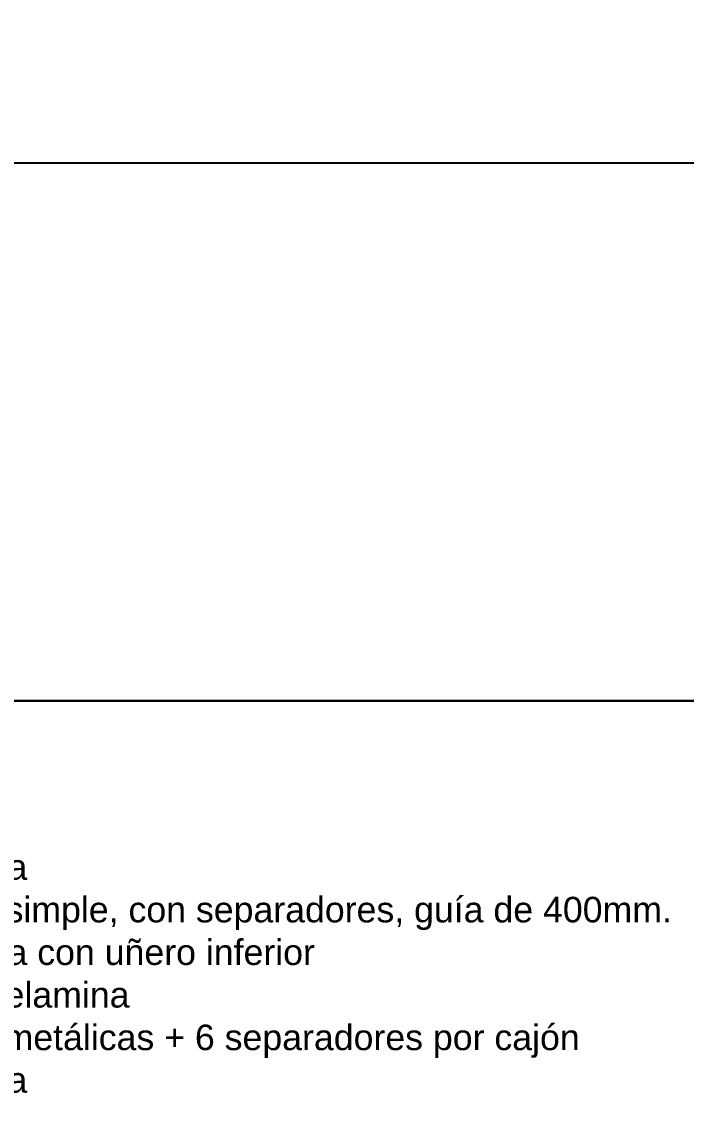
# Model space of a CAD drawing. Header units: millimetres. Extents: x -61063 to 17762, y -100319 to 2880.
# Drawn here: x 180 to 2780, y -53173 to -48878 of the extents above; entities that cross this region are included whole.
import ezdxf

# ---------------------------------------------------------------- set-up
doc = ezdxf.new("R2010")
doc.units = ezdxf.units.MM
doc.layers.add('1001 concep color Blau Fosc', color=7, linetype='Continuous', true_color=0x003e84)
doc.layers.add('Linea Capa Color 0000 JB', color=7, linetype='Continuous')
doc.layers.add('Linea Capa Color 0202 Lila Parets JB', color=202, linetype='Continuous')
doc.styles.add('Helvetica Light', font='HelveticaNeueLTCom-Th.ttf')

# ---------------------------------------------------------------- blocks, each defined once
blk = doc.blocks.new('PM202309291349')
at = {"layer": 'Linea Capa Color 0202 Lila Parets JB', "ltscale": 10}
blk.add_line((7207.8, -5066.4), (639.3, -5066.4), dxfattribs=at)
blk.add_lwpolyline([(0, 0), (7902.9, 0), (7902.9, -7171.6), (0, -7171.6)], close=True, dxfattribs=at)

msp = doc.modelspace()

# ---------------------------------------------------------------- linework, layer by layer
at = {"layer": 'Linea Capa Color 0202 Lila Parets JB', "ltscale": 10}
msp.add_lwpolyline([(-2420.5, -51536.6), (5482.5, -51536.6), (5482.5, -56176.2), (-2420.5, -56176.2)], close=True, dxfattribs=at)

# ---------------------------------------------------------------- block references
at = {"layer": 'Linea Capa Color 0000 JB'}
msp.add_blockref('PM202309291349', (-2420.5, -44365), dxfattribs=at)

# ---------------------------------------------------------------- texts
at = {"layer": '1001 concep color Blau Fosc', "insert": (-2004.5, -51636.4), "char_height": 100, "width": 7487.542, "attachment_point": 1, "style": 'Helvetica Light'}
msp.add_mtext('{\\fHelveticaNeueLT Com 35 Th|b1|i0|c0|p34;\\LMostrador Bàsic\\P\\P}Sobre^I^I^I^I{\\C1;Vidrio}\\PBuc^I^I^I^I{\\C1;Melamina}\\PCajones^I^I^I1 Cajón simple, con separadores, guía de 400mm.{\\L\\P}Frontales^I^I^I{\\C1;Melamina} con uñero inferior\\PInterior cajón^I^I^I{\\C1;Melamina\\L\\C256;\\P}Separadores^I^I^I1 calles metálicas + 6 separadores por cajón\\PExpo lateral^I^I^I{\\C1;Melamina}', dxfattribs=at)

doc.saveas('drawing.dxf')
